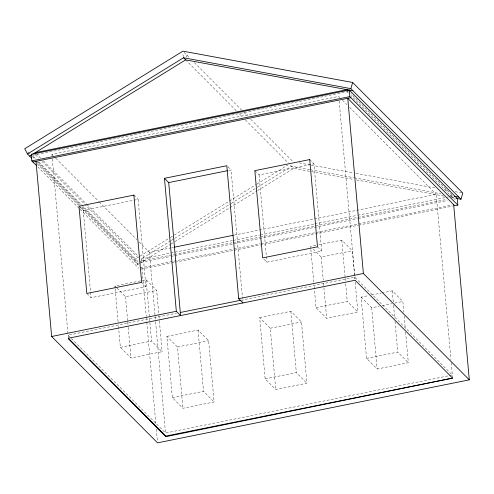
<?xml version="1.0" encoding="UTF-8"?>
<svg xmlns="http://www.w3.org/2000/svg" width="494" height="494" viewBox="0 0 494 494"><rect width="100%" height="100%" fill="white"/><g stroke="black" fill="none" stroke-linecap="round" stroke-linejoin="round"><path stroke-width="0.37" stroke-dasharray="2.47 1.85" d="M186.436 57.143L187.442 53.723M82.764 207.06L134.856 259.362L139.45 256.528M140.105 256.12L169.652 237.898M170.307 237.491L173.592 235.465M174.246 235.064L256.312 184.441M256.966 184.034L287.829 164.996M170.702 240.782L141.142 259.01L141.333 261.11M171.356 240.374L173.987 238.756M174.641 238.349L230.47 203.911M231.124 203.503L256.738 187.701M257.399 187.3L291.553 166.231L309.732 169.584M79.046 205.714L137.678 264.586L138.919 263.821M139.536 263.438L170.189 244.53M170.85 244.122L174.129 242.097M174.79 241.69L256.886 191.048M257.547 190.641L293.671 168.355L353.488 179.396M348.412 91.501L32.295 155.388L35.556 158.66M52.074 155.931L51.932 154.394L338.742 96.429L339.835 97.522M228.802 170.43L231.05 169.973L242.511 298.345M80.077 207.258L83.251 210.45L138.122 199.36L145.909 286.613L91.038 297.703L86.802 293.448M254.842 170.658L259.078 174.913L313.949 163.823L321.736 251.076L266.865 262.166L262.629 257.911M139.036 241.85L149.379 252.236L171.264 247.815M172.023 247.661L173.53 247.358M233.909 235.15L436.19 194.272L450.954 359.725M232.483 240.553L141.142 259.01L143.26 261.141M233.236 240.399L259.653 235.058M260.406 234.909L314.005 224.078M314.758 223.924L357.026 215.378M357.786 215.23L445.347 197.532M446.101 197.378L448.367 196.921M449.12 196.766L452.893 196.007L453.078 198.1M139.462 261.487L173.789 254.546M174.543 254.398L232.668 242.647M233.421 242.498L259.844 237.157M260.597 237.003L357.218 217.477M357.971 217.323L446.286 199.477M140.784 262.499L170.232 256.547M170.986 256.392L174.005 255.781M174.759 255.626L357.489 218.7M358.243 218.546L447.342 200.539M456.011 198.786L454.14 199.168L350.968 95.57M140.043 268.038L233.254 249.204M234.008 249.05L260.424 243.709M261.184 243.561L357.798 224.029M358.558 223.881L452.158 204.961M141.37 269.051L170.819 263.098M171.572 262.944L174.592 262.339M175.345 262.184L358.076 225.252M358.829 225.103L452.461 206.177M315.802 245.364L310.603 246.42L310.806 248.717M318.772 244.765L341.78 240.115L352.37 250.748L354.902 279.091M115.102 288.354L114.898 286.057L146.076 279.758L156.666 290.392L158.852 314.906M313.252 249.075L321.199 257.053L352.37 250.748M117.016 288.187L125.488 296.696L156.666 290.392M68.339 338.229L68.067 335.167L176.531 313.245M166.873 336.365L198.051 330.066L208.641 340.699L214.112 401.98L182.934 408.279L172.344 397.645L166.873 336.365L177.463 346.998L182.934 408.279M259.683 317.605L290.861 311.306L301.451 321.94L306.922 383.221L275.745 389.519L265.154 378.886L259.683 317.605L270.28 328.244L275.745 389.519M405.593 332.085L408.328 362.726L377.157 369.024L366.56 358.391L361.095 297.11L368.518 295.61M371.488 295.011L381.133 293.059M381.874 292.911L392.267 290.812L402.863 301.445L403.82 312.171M316.074 307.694L347.251 301.396L357.841 312.029L326.664 318.327L316.074 307.694L314.023 284.717M120.369 347.338L151.541 341.033L162.137 351.672L130.959 357.971L120.369 347.338L118.319 324.354M177.463 346.998L208.641 340.699M270.28 328.244L301.451 321.94M361.095 297.11L371.686 307.75L379.108 306.249M382.078 305.65L391.73 303.699M394.694 303.1L402.863 301.445M172.344 397.645L203.516 391.341L214.112 401.98M265.154 378.886L296.332 372.587L306.922 383.221M366.56 358.391L397.738 352.092L408.328 362.726M71.334 338.446L165.509 433.01L448.546 375.804M449.299 375.65L452.319 375.039L354.877 277.202L242.647 299.883L242.782 301.414M299.142 162.878L310.51 164.977M311.263 165.113L352.938 172.807M355.97 173.363L435.535 188.047M444.625 189.727L447.657 190.283M455.233 191.684L462.81 193.08M310.485 169.726L353.661 177.692M354.42 177.834L440.772 193.772M449.861 195.445L452.893 196.007L350.777 93.477M356.514 179.958L444.347 196.167M451.158 197.421L454.949 198.119M348.251 92.841L347.165 91.754L346.979 89.655M342.552 100.257L346.911 104.629M349.629 107.365L436.19 194.272M309.713 159.568L313.949 163.823M184.009 52.247L189.98 58.236M194.321 62.596L241.529 109.995M243.703 112.175L247.5 115.991M250.754 119.258L293.078 161.76M185.633 59.885L236.688 111.15M239.405 113.873L242.665 117.146M245.382 119.875L288.292 162.958M290.466 165.138L293.671 168.355M317.5 246.821L321.736 251.076M227.876 166.781L231.05 169.973M133.886 195.105L138.122 199.36M51.932 154.394L53.025 155.493M55.748 158.222L98.751 201.404M99.294 201.953L136.857 239.664M35.772 153.208L40.656 158.117M43.373 160.846L86.283 203.929M86.827 204.473L138.431 256.287M35.414 154.758L38.674 158.031M41.934 161.303L138.073 257.837M38.816 161.933L138.215 261.74M27.954 152.029L30.128 154.208M32.295 156.388L35.012 159.111M37.723 161.834L80.59 204.88M36 161.316L79.454 204.942M81.627 207.128L139.203 264.938M37.241 163.742L78.503 205.171M37.772 166.855L79.596 208.845M80.139 209.394L138.802 268.291M141.673 282.358L145.909 286.613M114.898 286.057L116.485 287.656M68.067 335.167L70.79 337.896M182.811 54.661L183.867 56.619M134.856 259.362L137.678 264.586M451.226 362.787L452.523 377.342M404.16 315.999L405.321 329.023M392.267 290.812L393.292 302.303M393.57 305.366L394.731 318.389M395.002 321.452L397.738 352.092M371.686 307.75L377.157 369.024M339.156 101.029L355.013 278.733M355.174 282.154L357.841 312.029M341.78 240.115L345.127 277.647M345.195 278.412L345.405 280.716M345.676 283.778L347.251 301.396M321.199 257.053L323.249 280.03M323.521 283.093L323.86 286.921M323.928 287.693L326.664 318.327M310.88 249.482L313.956 283.951M290.861 311.306L296.332 372.587M259.078 174.913L266.322 256.04M266.389 256.806L266.865 262.166M198.051 330.066L203.516 391.341M158.92 315.672L159.334 320.266M159.401 321.032L162.137 351.672M149.379 252.236L155.054 315.814M155.122 316.58L155.53 321.174M155.598 321.94L165.509 433.01M146.076 279.758L149.836 321.884M149.904 322.65L151.541 341.033M141.914 267.662L146.236 316.067M146.304 316.839L146.718 321.446M146.786 322.218L155.906 424.402M156.314 429.014L157.345 440.537M125.488 296.696L127.68 321.205M127.748 321.971L128.156 326.565M128.224 327.331L130.959 357.971M115.17 289.12L118.251 323.589M83.251 210.45L90.495 291.577M90.563 292.343L91.038 297.703M52.345 158.994L67.931 333.635"/><path stroke-width="0.74" d="M352.66 82.479L462.81 193.08L461.001 199.236L350.851 88.636L352.66 82.479L182.928 51.154L24.7 148.762L27.522 153.98L31.814 158.29M27.522 153.98L183.515 57.755L350.851 88.636M29.64 156.11L31.505 154.962M32.746 154.196L185.633 59.885L352.969 90.76M165.836 436.684L452.59 378.108L355.149 280.265L68.339 338.229L68.394 338.841L165.836 436.684L165.786 436.072L68.339 338.229M36 161.316L51.635 336.494L157.549 442.846L469.3 379.837L363.386 273.491L347.751 98.306L454.727 205.72L457.839 205.09L457.259 198.539L349.221 90.062L31.239 154.326L31.826 160.877L36.686 165.762M31.826 160.877L349.808 96.614L457.839 205.09M32.882 161.946L350.864 97.676M164.465 178.322L168.701 182.576L180.569 315.549L176.333 311.294L164.465 178.322L226.814 165.718L238.682 298.691L242.918 302.946M168.701 182.576L227.296 170.733M174.283 247.204L233.156 235.305M51.635 336.494L176.333 311.294M238.682 298.691L363.386 273.491M180.298 312.486L241.146 300.185M165.786 436.072L452.59 378.108M454.394 196.285L458.883 197.112M456.462 198.403L461.001 199.236M348.066 90.748L346.979 89.655L35.228 152.665L35.352 154.06M183.515 57.755L185.633 59.885M453.665 204.658L469.3 379.837M349.221 90.062L349.808 96.614M133.886 195.105L79.015 206.196L86.802 293.448L141.673 282.358L133.886 195.105M309.713 159.568L254.842 170.658L262.629 257.911L317.5 246.821L309.713 159.568"/></g></svg>
